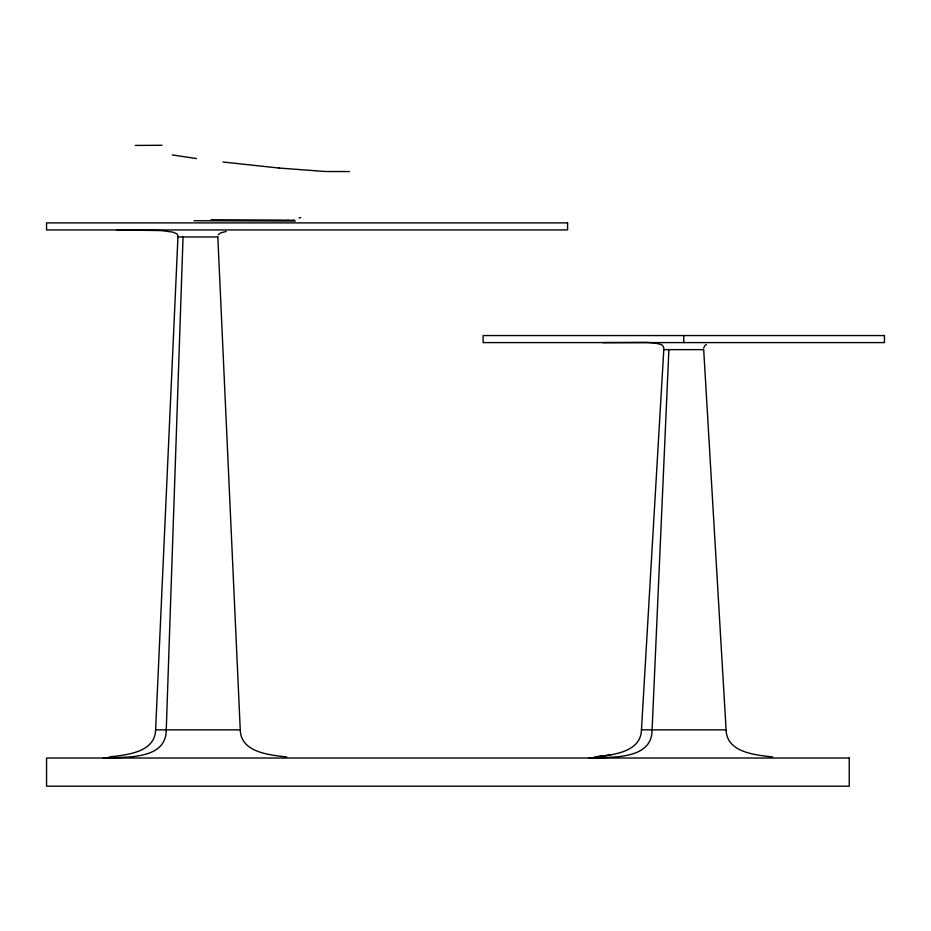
<?xml version="1.0" encoding="UTF-8"?>
<svg xmlns="http://www.w3.org/2000/svg" width="931" height="931" viewBox="0 0 931 931"><rect width="100%" height="100%" fill="white"/><g stroke="black" fill="none" stroke-linecap="round" stroke-linejoin="round"><path stroke-width="1.4" d="M594.967 756.961C612.086 754.96 640.889 752.585 641.459 729.857L663.884 348.182L662.721 345.599L661.138 344.563L655.645 343.12L647.266 342.433L602.799 342.596M183.046 236.974L166.253 729.857C166.277 760.976 123.486 756.647 103.213 758.02M668.889 349.637L652.096 729.857C652.107 760.976 609.328 756.647 589.044 758.02M109.125 756.961C126.244 754.948 155.046 752.597 155.617 729.857L178.007 235.846L176.797 233.762L172.852 232.122L161.366 230.597L116.957 229.934M703.661 348.182L704.837 345.599L706.42 344.563M218.191 234.763L220.67 232.878L226.152 231.482M299.049 218.005L300.725 217.528M594.886 756.961L610.841 754.901M135.309 145.422L161.982 145.283M349.416 171.56L325.559 171.513L278.893 168.034M295.36 221.043L194.032 220.705M291.496 220.123L294.371 220.112M178.019 236.974L217.854 236.974M663.861 349.637L703.696 349.637L726.099 729.857C726.669 752.62 755.53 754.96 772.66 756.961M155.617 729.857L240.256 729.857C240.826 752.597 269.629 754.948 286.736 756.961M641.459 729.857L726.099 729.857M283.874 220.112L290.053 220.123M282.64 220.112L211.069 219.751M279.288 168.08L223.079 162.017M172.235 154.942L196.418 158.538M217.819 236.974L240.256 729.857M683.773 335.556L683.773 342.596M567.596 222.893L46.55 222.893L46.55 229.934L567.596 229.934L567.596 222.893M884.45 335.556L483.108 335.556L483.108 342.596L884.45 342.596L884.45 335.556M849.247 758.02L46.55 758.02L46.55 786.183L849.247 786.183L849.247 758.02"/></g></svg>
